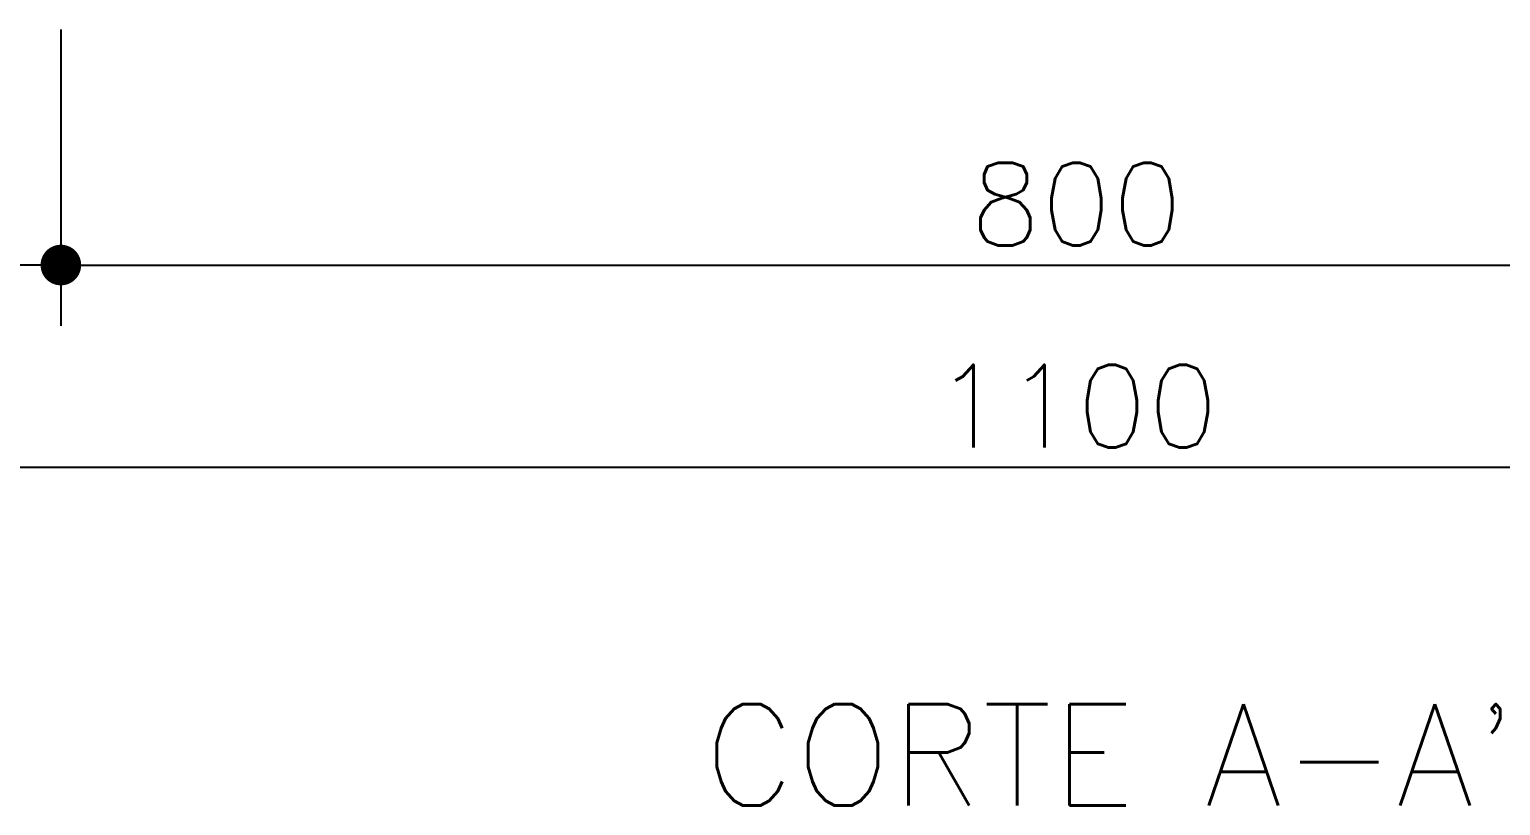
# Model space of a CAD drawing. Header units: millimetres. Extents: x 412 to 646, y 331 to 411.
# Drawn here: x 561.363 to 562.398, y 387.201 to 387.747 of the extents above; entities that cross this region are included whole.
import ezdxf
from ezdxf.enums import TextEntityAlignment as Align

# ---------------------------------------------------------------- set-up
doc = ezdxf.new("R2010")
doc.units = ezdxf.units.MM
for name, color, linetype in [('DETALHES', 6, 'Continuous'), ('nivel', 4, 'Continuous'), ('PAR', 4, 'Continuous')]:
    doc.layers.add(name, color=color, linetype=linetype)
doc.styles.add('ROMANS', font='romans.shx', dxfattribs={"height": 0.2})

# ---------------------------------------------------------------- blocks, each defined once
blk = doc.blocks.new('DOT')
at = {"layer": 'PAR', "color": 0, "linetype": 'ByBlock'}
blk.add_line((-0.5, 0), (-1, 0), dxfattribs=at)
at = {"layer": 'PAR', "color": 0, "linetype": 'ByBlock', "const_width": 0.5}
blk.add_lwpolyline([(-0.25, 0, 1), (0.25, 0, 1)], format="xyb", close=True, dxfattribs=at)

msp = doc.modelspace()

# ---------------------------------------------------------------- linework, layer by layer
at = {"layer": 'DETALHES', "color": 2}
for p, q in [((561.385472, 387.746727), (561.385472, 387.538106)), ((561.414042, 387.580961), (562.785402, 387.580961)), ((560.985492, 387.438788), (563.213952, 387.438788))]:
    msp.add_line(p, q, dxfattribs=at)
at = {"layer": 'DETALHES', "color": 1}
msp.add_line((561.385472, 387.746727), (561.385472, 387.538106), dxfattribs=at)

# ---------------------------------------------------------------- block references
at = {"layer": 'DETALHES', "color": 2, "xscale": 0.0285699999933513, "yscale": 0.0285699998935911, "zscale": 0.02857}
msp.add_blockref('DOT', (561.385472, 387.580961), dxfattribs=at)
at = {"layer": 'DETALHES', "color": 2, "xscale": 0.0285699999933513, "yscale": 0.0285699998935911, "zscale": 0.02857, "rotation": 180}
msp.add_blockref('DOT', (561.385472, 387.580961), dxfattribs=at)

# ---------------------------------------------------------------- texts
at = {"layer": 'DETALHES', "color": 6, "style": 'ROMANS'}
msp.add_text("CORTE A-A'", height=0.071425, dxfattribs=at).set_placement((561.837681, 387.200667))
at = {"layer": 'nivel', "color": 3, "style": 'ROMANS'}
for s, p in [('800', (562.099722, 387.623816)), ('1100', (562.099722, 387.481643))]:
    msp.add_text(s, height=0.0582828, dxfattribs=at).set_placement(p, align=Align.MIDDLE)

doc.saveas('drawing.dxf')
